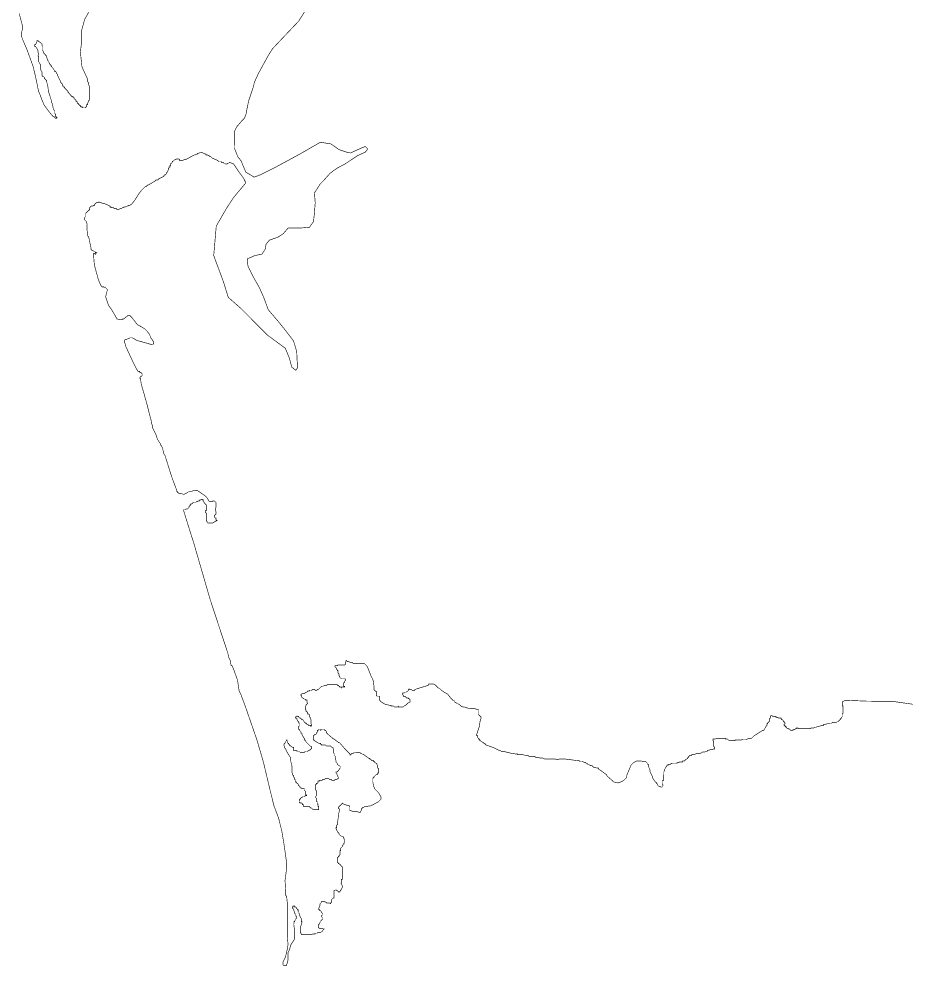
# Model space of a CAD drawing. Header units: metres. Extents: x 319816 to 366074, y 1739234 to 1838803.
# Drawn here: x 355538 to 359941, y 1742562 to 1747260 of the extents above; entities that cross this region are included whole.
import ezdxf

# ---------------------------------------------------------------- set-up
doc = ezdxf.new("R2010")
doc.units = ezdxf.units.M
doc.header["$MEASUREMENT"] = 0
doc.layers.add('HAZARDS LINE', color=1, linetype='Continuous')

msp = doc.modelspace()

# ---------------------------------------------------------------- linework, layer by layer
at = {"layer": 'HAZARDS LINE', "lineweight": 18, "const_width": 3}
for points in [[(360017.6, 1743854.8), (359871.6, 1743875.6), (359749.9, 1743876.1), (359640.4, 1743880.5), (359624.2, 1743872.5), (359624.1, 1743856.2), (359624.1, 1743852.2), (359628.2, 1743852.2), (359628.1, 1743848.1), (359628.1, 1743844), (359628.1, 1743827.8), (359628.1, 1743823.8), (359628, 1743819.7), (359628, 1743815.6), (359624, 1743811.6), (359623.9, 1743807.5), (359623.9, 1743803.5), (359623.9, 1743799.4), (359619.8, 1743795.4), (359619.8, 1743791.3), (359615.8, 1743791.3), (359615.8, 1743787.3), (359611.7, 1743783.3), (359607.6, 1743779.2), (359603.5, 1743775.2), (359599.5, 1743775.2), (359595.4, 1743771.1), (359591.4, 1743771.2), (359587.3, 1743771.2), (359583.3, 1743771.2), (359579.2, 1743771.2), (359571.1, 1743767.2), (359567, 1743767.2), (359563, 1743767.2), (359530.5, 1743759.2), (359530.5, 1743755.1), (359522.4, 1743755.2), (359493.9, 1743747.2), (359489.9, 1743747.2), (359481.8, 1743743.1), (359477.7, 1743743.2), (359473.6, 1743743.2), (359469.6, 1743743.2), (359465.5, 1743739.1), (359461.5, 1743739.2), (359457.4, 1743739.2), (359453.3, 1743739.2), (359445.2, 1743739.2), (359441.2, 1743739.2), (359404.7, 1743739.4), (359404.7, 1743743.4), (359400.6, 1743743.4), (359396.6, 1743743.5), (359396.6, 1743739.4), (359392.5, 1743739.4), (359388.4, 1743735.4), (359384.4, 1743735.4), (359380.3, 1743735.4), (359380.3, 1743731.3), (359376.2, 1743731.4), (359372.2, 1743731.4), (359368.1, 1743731.4), (359364.1, 1743735.5), (359360, 1743735.5), (359360.1, 1743739.5), (359356, 1743739.5), (359347.9, 1743743.6), (359347.9, 1743747.7), (359343.9, 1743747.7), (359343.9, 1743751.8), (359339.8, 1743751.8), (359339.8, 1743755.8), (359335.8, 1743755.8), (359335.8, 1743759.9), (359339.9, 1743763.9), (359339.9, 1743768), (359335.8, 1743772.1), (359335.8, 1743776.1), (359331.8, 1743776.1), (359331.8, 1743780.2), (359327.7, 1743780.2), (359327.8, 1743784.3), (359323.7, 1743784.3), (359323.7, 1743788.3), (359319.7, 1743788.4), (359319.7, 1743792.4), (359307.5, 1743792.5), (359303.5, 1743796.5), (359299.4, 1743796.5), (359295.4, 1743796.6), (359295.4, 1743800.6), (359291.3, 1743800.6), (359287.3, 1743800.6), (359283.2, 1743800.7), (359279.1, 1743800.7), (359275.1, 1743804.7), (359271.1, 1743804.8), (359267, 1743800.7), (359267, 1743796.7), (359267, 1743792.6), (359262.9, 1743788.6), (359262.9, 1743784.5), (359262.9, 1743780.4), (359262.8, 1743776.4), (359258.8, 1743772.3), (359254.7, 1743768.3), (359254.7, 1743764.2), (359250.6, 1743764.3), (359250.6, 1743760.2), (359250.6, 1743756.1), (359246.5, 1743752.1), (359242.4, 1743744), (359238.4, 1743740), (359238.4, 1743735.9), (359234.3, 1743731.9), (359230.2, 1743731.9), (359185.5, 1743703.6), (359181.4, 1743699.6), (359177.4, 1743695.6), (359173.3, 1743691.5), (359169.2, 1743691.5), (359165.2, 1743691.5), (359161.1, 1743691.6), (359157.1, 1743691.6), (359153, 1743687.5), (359148.9, 1743687.5), (359144.9, 1743687.6), (359140.8, 1743687.6), (359136.8, 1743687.6), (359132.7, 1743687.6), (359128.7, 1743687.6), (359124.6, 1743683.6), (359112.4, 1743683.6), (359108.4, 1743683.6), (359104.3, 1743683.6), (359100.3, 1743683.7), (359092.1, 1743683.7), (359092.1, 1743679.6), (359088.1, 1743679.6), (359084, 1743679.7), (359080, 1743679.7), (359075.9, 1743679.7), (359071.9, 1743679.7), (359067.8, 1743679.7), (359063.7, 1743679.7), (359055.7, 1743687.9), (359051.6, 1743687.9), (359047.5, 1743687.9), (359043.5, 1743687.9), (359043.5, 1743692), (359039.4, 1743692), (359035.4, 1743692), (359031.3, 1743692), (359027.3, 1743692), (359023.2, 1743692), (359019.2, 1743692.1), (359015.1, 1743692.1), (359011.1, 1743692.1), (359007, 1743692.1), (359002.9, 1743692.1), (358998.9, 1743692.1), (358994.8, 1743688.1), (358990.8, 1743688.1), (358986.7, 1743688.1), (358982.6, 1743688.1), (358982.6, 1743684.1), (358982.6, 1743680), (358986.7, 1743676), (358986.6, 1743671.9), (358986.6, 1743655.7), (358986.6, 1743651.6), (358990.6, 1743647.5), (358990.6, 1743643.5), (358990.6, 1743639.4), (358986.5, 1743639.4), (358974.3, 1743635.4), (358970.3, 1743635.4), (358954.1, 1743631.4), (358954, 1743627.4), (358937.8, 1743623.4), (358933.7, 1743623.4), (358929.7, 1743623.4), (358917.5, 1743615.3), (358909.4, 1743615.4), (358905.3, 1743615.4), (358901.3, 1743615.4), (358897.2, 1743615.4), (358893.1, 1743611.4), (358889.1, 1743611.4), (358885, 1743611.4), (358881, 1743611.4), (358876.9, 1743611.4), (358876.9, 1743607.4), (358872.8, 1743607.4), (358868.8, 1743607.4), (358864.7, 1743603.4), (358860.6, 1743599.3), (358860.6, 1743595.3), (358856.6, 1743595.3), (358856.6, 1743591.2), (358848.4, 1743587.2), (358844.4, 1743583.2), (358840.3, 1743579.1), (358836.2, 1743579.1), (358832.2, 1743579.1), (358832.2, 1743575.1), (358828.1, 1743575.1), (358824.1, 1743575.1), (358820, 1743575.1), (358815.9, 1743575.1), (358811.9, 1743571.1), (358803.8, 1743571.1), (358803.7, 1743567.1), (358799.7, 1743567.1), (358795.6, 1743567.1), (358791.6, 1743567.1), (358787.5, 1743567.1), (358783.5, 1743567.1), (358779.4, 1743567.2), (358775.4, 1743567.2), (358771.3, 1743563.1), (358767.2, 1743563.1), (358763.2, 1743563.2), (358763.2, 1743559.1), (358759.1, 1743559.1), (358755, 1743559.1), (358755, 1743555.1), (358751, 1743551), (358746.9, 1743547), (358746.9, 1743542.9), (358742.8, 1743538.9), (358742.8, 1743530.8), (358738.7, 1743526.7), (358738.7, 1743522.7), (358738.7, 1743518.6), (358738.7, 1743514.6), (358738.6, 1743510.5), (358738.6, 1743506.5), (358738.6, 1743502.4), (358738.6, 1743498.3), (358738.6, 1743494.3), (358738.6, 1743490.2), (358738.6, 1743486.2), (358734.5, 1743482.1), (358730.4, 1743482.1), (358730.4, 1743478.1), (358730.4, 1743474), (358730.4, 1743470), (358730.4, 1743465.9), (358734.4, 1743461.8), (358734.4, 1743457.8), (358730.3, 1743453.7), (358730.3, 1743449.7), (358726.3, 1743449.7), (358722.2, 1743449.7), (358722.2, 1743453.8), (358718.2, 1743453.8), (358714.1, 1743453.8), (358706, 1743461.9), (358706, 1743466), (358702, 1743470.1), (358702, 1743474.1), (358698, 1743474.1), (358685.8, 1743490.4), (358681.8, 1743502.6), (358673.8, 1743518.9), (358669.7, 1743527), (358669.8, 1743531), (358669.8, 1743535.1), (358661.7, 1743555.4), (358661.8, 1743559.5), (358661.8, 1743563.5), (358657.7, 1743563.5), (358657.7, 1743567.6), (358653.7, 1743571.7), (358649.6, 1743575.7), (358621.3, 1743579.9), (358609.1, 1743579.9), (358605, 1743580), (358596.9, 1743575.9), (358588.8, 1743571.9), (358576.6, 1743559.8), (358556.1, 1743511.2), (358552, 1743494.9), (358539.8, 1743482.8), (358531.7, 1743478.8), (358523.5, 1743474.8), (358511.4, 1743470.8), (358491.1, 1743474.9), (358458.7, 1743503.4), (358454.7, 1743511.5), (358414.3, 1743540.1), (358414.3, 1743544.1), (358410.2, 1743544.1), (358390, 1743548.3), (358385.9, 1743552.3), (358381.9, 1743556.4), (358377.8, 1743556.4), (358373.8, 1743556.4), (358369.7, 1743560.5), (358365.7, 1743560.5), (358361.6, 1743564.6), (358357.6, 1743564.6), (358357.6, 1743568.7), (358353.5, 1743568.7), (358349.5, 1743572.8), (358345.4, 1743572.8), (358333.3, 1743576.9), (358325.2, 1743576.9), (358317.1, 1743581), (358313, 1743581), (358248.1, 1743589.3), (358236, 1743589.4), (358227.9, 1743589.4), (358219.7, 1743589.4), (358211.6, 1743585.4), (358207.6, 1743585.4), (358199.5, 1743589.5), (358195.4, 1743589.5), (358183.2, 1743589.6), (358179.2, 1743589.6), (358175.1, 1743589.6), (358171.1, 1743589.6), (358167, 1743589.6), (358163, 1743589.6), (358154.8, 1743589.7), (358146.7, 1743589.7), (358138.6, 1743593.8), (358134.6, 1743593.8), (358130.5, 1743593.8), (358126.5, 1743593.8), (358122.4, 1743593.8), (358118.4, 1743597.9), (358114.3, 1743597.9), (358110.3, 1743597.9), (358102.1, 1743598), (358098.1, 1743602), (358094, 1743602.1), (358090, 1743602.1), (358069.7, 1743602.1), (358065.7, 1743606.2), (358061.6, 1743606.2), (358057.6, 1743606.2), (358053.5, 1743606.3), (358041.3, 1743610.4), (358033.2, 1743610.4), (358029.2, 1743610.4), (358025.1, 1743610.4), (358021.1, 1743610.4), (358017, 1743610.5), (358013, 1743610.5), (358013, 1743614.5), (358000.8, 1743614.6), (357976.5, 1743618.7), (357944.1, 1743626.9), (357940, 1743627), (357935.9, 1743627), (357931.9, 1743627), (357927.8, 1743631.1), (357923.8, 1743631.1), (357899.5, 1743643.3), (357854.9, 1743659.7), (357855, 1743663.8), (357850.9, 1743663.8), (357846.9, 1743667.9), (357842.8, 1743667.9), (357842.8, 1743671.9), (357838.8, 1743671.9), (357834.7, 1743676), (357826.6, 1743680.1), (357826.6, 1743684.2), (357822.6, 1743684.2), (357822.6, 1743688.2), (357818.5, 1743688.2), (357818.5, 1743692.3), (357814.5, 1743696.4), (357814.5, 1743700.4), (357814.5, 1743704.5), (357810.5, 1743704.5), (357810.5, 1743708.6), (357810.5, 1743712.6), (357822.8, 1743749.1), (357827, 1743777.5), (357831.1, 1743789.6), (357831.1, 1743793.7), (357831.1, 1743797.7), (357827.1, 1743801.8), (357823, 1743805.9), (357819, 1743809.9), (357819, 1743822.1), (357819, 1743830.2), (357819.1, 1743834.3), (357815, 1743834.3), (357802.8, 1743838.4), (357782.6, 1743838.5), (357762.3, 1743842.6), (357750.1, 1743846.7), (357746.1, 1743846.7), (357742, 1743846.7), (357738, 1743850.8), (357733.9, 1743850.8), (357729.9, 1743854.9), (357717.8, 1743863), (357713.7, 1743863.1), (357709.7, 1743867.1), (357701.6, 1743871.2), (357701.6, 1743875.3), (357697.5, 1743879.3), (357693.5, 1743879.4), (357685.4, 1743887.5), (357681.4, 1743891.6), (357665.2, 1743911.9), (357649, 1743920.1), (357632.8, 1743932.3), (357624.7, 1743940.5), (357620.7, 1743940.5), (357616.6, 1743944.5), (357608.6, 1743952.7), (357604.5, 1743956.8), (357596.4, 1743960.8), (357592.4, 1743960.9), (357588.3, 1743960.9), (357584.3, 1743960.9), (357580.2, 1743960.9), (357576.1, 1743960.9), (357572.1, 1743960.9), (357572.1, 1743956.9), (357563.9, 1743952.8), (357511.2, 1743936.8), (357503, 1743932.8), (357499, 1743928.7), (357494.9, 1743928.7), (357490.8, 1743928.8), (357486.8, 1743932.8), (357482.7, 1743932.8), (357474.7, 1743936.9), (357474.6, 1743932.9), (357470.6, 1743932.9), (357470.6, 1743928.8), (357466.5, 1743924.8), (357458.4, 1743920.8), (357454.3, 1743920.8), (357450.2, 1743916.7), (357446.2, 1743916.7), (357442.1, 1743916.8), (357442.1, 1743912.7), (357442.1, 1743908.6), (357446.1, 1743904.6), (357446.1, 1743900.5), (357450.2, 1743900.5), (357454.2, 1743900.5), (357458.3, 1743896.4), (357462.3, 1743892.4), (357470.4, 1743892.3), (357470.4, 1743888.3), (357474.5, 1743888.3), (357478.5, 1743884.2), (357478.5, 1743880.1), (357478.5, 1743876.1), (357478.5, 1743872), (357470.3, 1743868), (357466.3, 1743863.9), (357462.2, 1743859.9), (357458.1, 1743855.9), (357454.1, 1743855.9), (357450, 1743851.8), (357445.9, 1743847.8), (357441.9, 1743847.8), (357421.6, 1743847.9), (357421.6, 1743851.9), (357417.5, 1743847.9), (357413.5, 1743847.9), (357405.4, 1743847.9), (357401.3, 1743847.9), (357397.3, 1743852), (357393.2, 1743852), (357389.2, 1743852), (357385.1, 1743852.1), (357385.1, 1743856.1), (357381.1, 1743856.1), (357377, 1743856.1), (357356.7, 1743860.3), (357348.7, 1743864.4), (357336.5, 1743872.5), (357328.4, 1743880.7), (357328.5, 1743892.8), (357328.5, 1743896.9), (357328.5, 1743900.9), (357324.4, 1743901), (357320.4, 1743901), (357316.3, 1743901), (357312.3, 1743905.1), (357312.3, 1743909.1), (357312.3, 1743917.2), (357312.3, 1743921.3), (357312.4, 1743925.3), (357308.3, 1743925.4), (357300.2, 1743933.5), (357300.3, 1743949.7), (357296.3, 1743978.1), (357292.3, 1743990.3), (357288.3, 1743994.4), (357280.2, 1744014.7), (357272.2, 1744035), (357268.2, 1744043.1), (357264.1, 1744051.3), (357256.1, 1744059.4), (357252, 1744063.5), (357248, 1744063.5), (357243.9, 1744063.5), (357239.8, 1744063.5), (357235.8, 1744063.5), (357231.7, 1744063.6), (357227.7, 1744063.6), (357215.5, 1744063.6), (357211.5, 1744063.6), (357207.4, 1744063.6), (357203.3, 1744063.7), (357199.3, 1744063.7), (357195.2, 1744063.7), (357195.2, 1744067.7), (357191.2, 1744067.8), (357187.1, 1744067.8), (357175, 1744071.9), (357170.9, 1744071.9), (357162.8, 1744076), (357162.8, 1744080), (357162.8, 1744076), (357158.8, 1744076), (357158.7, 1744063.8), (357158.7, 1744059.8), (357154.6, 1744055.7), (357150.6, 1744055.7), (357146.5, 1744055.8), (357138.4, 1744055.8), (357134.4, 1744055.8), (357126.2, 1744055.8), (357122.2, 1744055.8), (357118.1, 1744051.8), (357114.1, 1744051.8), (357110, 1744051.8), (357106, 1744051.8), (357105.9, 1744047.8), (357110, 1744043.7), (357114, 1744039.6), (357114, 1744035.6), (357118, 1744031.5), (357118, 1744027.5), (357122.1, 1744027.4), (357122.1, 1744023.4), (357122.1, 1744019.3), (357122, 1744015.3), (357126.1, 1744011.2), (357126.1, 1744003.1), (357130.1, 1743999), (357130.1, 1743995), (357134.1, 1743990.9), (357138.2, 1743986.8), (357142.2, 1743986.8), (357146.3, 1743986.8), (357150.3, 1743986.8), (357154.4, 1743986.8), (357158.4, 1743986.7), (357158.4, 1743982.7), (357158.4, 1743978.6), (357154.3, 1743974.6), (357154.3, 1743970.5), (357150.3, 1743966.5), (357150.3, 1743962.4), (357150.2, 1743958.4), (357150.2, 1743954.3), (357150.2, 1743950.3), (357154.3, 1743950.2), (357154.2, 1743946.2), (357150.2, 1743946.2), (357146.1, 1743946.2), (357142.1, 1743946.2), (357138, 1743946.2), (357138, 1743942.2), (357134, 1743946.3), (357129.9, 1743946.3), (357129.9, 1743950.3), (357125.9, 1743950.3), (357125.9, 1743954.4), (357121.8, 1743954.4), (357117.8, 1743954.4), (357117.8, 1743958.5), (357113.7, 1743958.5), (357109.7, 1743958.5), (357085.3, 1743958.6), (357081.3, 1743958.6), (357073.2, 1743958.6), (357069.1, 1743958.7), (357065, 1743954.6), (357052.9, 1743954.7), (357048.8, 1743950.6), (357044.7, 1743950.6), (357036.6, 1743946.6), (357032.6, 1743942.6), (357028.5, 1743938.5), (357024.4, 1743934.5), (357020.4, 1743934.5), (357016.3, 1743930.5), (357012.2, 1743930.5), (357008.2, 1743930.5), (357004.1, 1743934.6), (357000.1, 1743934.6), (356996, 1743934.6), (356991.9, 1743930.5), (356987.9, 1743930.6), (356983.8, 1743930.6), (356979.8, 1743930.6), (356979.8, 1743926.5), (356975.7, 1743926.5), (356971.7, 1743926.6), (356971.6, 1743922.5), (356967.6, 1743922.5), (356963.5, 1743918.5), (356959.5, 1743918.5), (356955.4, 1743914.4), (356951.3, 1743914.5), (356947.3, 1743914.5), (356943.2, 1743914.5), (356939.1, 1743910.4), (356935.1, 1743906.4), (356939.1, 1743906.4), (356939.1, 1743898.3), (356943.1, 1743894.2), (356955.3, 1743886), (356959.3, 1743886), (356959.3, 1743882), (356963.4, 1743882), (356967.4, 1743881.9), (356967.4, 1743877.9), (356967.4, 1743873.8), (356967.4, 1743869.8), (356971.4, 1743865.7), (356967.4, 1743861.7), (356963.3, 1743857.6), (356963.3, 1743853.6), (356959.2, 1743849.5), (356959.2, 1743841.4), (356959.2, 1743837.4), (356959.1, 1743833.3), (356963.2, 1743833.3), (356963.2, 1743829.2), (356963.2, 1743825.2), (356971.3, 1743821.1), (356971.3, 1743817), (356971.2, 1743813), (356975.3, 1743813), (356979.3, 1743808.9), (356979.3, 1743804.8), (356979.3, 1743800.8), (356979.3, 1743796.7), (356983.4, 1743796.7), (356987.4, 1743784.5), (356987.4, 1743780.5), (356987.3, 1743776.4), (356987.3, 1743772.3), (356987.3, 1743768.3), (356987.3, 1743764.2), (356991.3, 1743760.2), (356991.3, 1743756.1), (356987.3, 1743756.1), (356987.3, 1743752.1), (356983.2, 1743756.1), (356975.1, 1743756.2), (356975.1, 1743760.2), (356967, 1743760.2), (356967, 1743764.3), (356963, 1743764.3), (356963, 1743768.4), (356958.9, 1743768.4), (356954.9, 1743772.5), (356946.8, 1743784.7), (356942.8, 1743784.7), (356938.7, 1743788.7), (356934.7, 1743792.8), (356930.6, 1743792.8), (356930.6, 1743796.9), (356926.6, 1743796.9), (356926.6, 1743801), (356922.5, 1743801), (356918.5, 1743801), (356918.5, 1743805), (356918.5, 1743801), (356914.4, 1743801), (356910.3, 1743797), (356910.3, 1743792.9), (356914.4, 1743792.9), (356918.4, 1743788.8), (356918.4, 1743784.8), (356922.4, 1743776.6), (356926.5, 1743772.6), (356926.5, 1743768.5), (356930.5, 1743768.5), (356930.5, 1743764.4), (356930.5, 1743760.4), (356930.5, 1743756.3), (356930.5, 1743752.3), (356926.4, 1743752.3), (356926.4, 1743748.2), (356926.4, 1743744.2), (356926.4, 1743740.1), (356926.4, 1743736.1), (356930.4, 1743736), (356930.4, 1743732), (356934.4, 1743727.9), (356938.5, 1743723.8), (356938.5, 1743719.8), (356938.4, 1743715.7), (356942.5, 1743715.7), (356942.5, 1743711.7), (356946.5, 1743703.5), (356954.6, 1743691.3), (356954.6, 1743683.2), (356958.6, 1743683.2), (356962.6, 1743675.1), (356974.8, 1743662.9), (356978.8, 1743658.8), (356986.9, 1743650.6), (356990.9, 1743650.6), (356990.9, 1743646.6), (356990.9, 1743642.5), (356986.8, 1743638.5), (356982.8, 1743634.4), (356974.6, 1743630.4), (356970.6, 1743626.4), (356962.5, 1743626.4), (356958.4, 1743626.4), (356954.3, 1743622.4), (356950.3, 1743622.4), (356946.2, 1743622.4), (356942.2, 1743622.4), (356938.1, 1743622.4), (356934.1, 1743622.4), (356930, 1743626.5), (356926, 1743626.5), (356921.9, 1743626.5), (356917.8, 1743626.5), (356917.9, 1743630.6), (356913.8, 1743630.6), (356909.8, 1743630.6), (356905.7, 1743630.6), (356901.6, 1743630.7), (356901.7, 1743634.7), (356901.7, 1743638.8), (356901.7, 1743642.8), (356901.7, 1743646.9), (356897.6, 1743646.9), (356889.5, 1743651), (356885.5, 1743655.1), (356881.4, 1743655.1), (356881.5, 1743659.1), (356877.4, 1743663.2), (356877.4, 1743667.3), (356873.4, 1743667.3), (356869.4, 1743679.5), (356869.4, 1743683.5), (356865.3, 1743683.5), (356865.3, 1743679.5), (356861.2, 1743675.4), (356861.2, 1743671.4), (356857.2, 1743667.3), (356853.1, 1743663.3), (356853.1, 1743659.2), (356853.1, 1743655.2), (356857.1, 1743651.1), (356857.1, 1743647), (356857.1, 1743643), (356861.1, 1743643), (356865.1, 1743630.8), (356881.3, 1743602.3), (356885.3, 1743598.3), (356885.3, 1743594.2), (356885.3, 1743590.2), (356885.3, 1743586.1), (356893.3, 1743553.6), (356893.2, 1743541.4), (356893.2, 1743537.4), (356893.2, 1743529.3), (356893.2, 1743525.2), (356893.1, 1743521.2), (356897.2, 1743517.1), (356897.2, 1743513), (356897.1, 1743509), (356901.2, 1743509), (356901.2, 1743504.9), (356901.2, 1743500.8), (356905.2, 1743496.8), (356905.2, 1743488.7), (356909.2, 1743488.6), (356909.2, 1743484.6), (356909.2, 1743480.5), (356913.3, 1743476.5), (356913.2, 1743472.4), (356917.3, 1743472.4), (356917.3, 1743468.3), (356921.3, 1743468.3), (356925.4, 1743460.2), (356925.4, 1743456.1), (356929.4, 1743456.1), (356933.5, 1743452.1), (356933.4, 1743448), (356937.5, 1743448), (356937.5, 1743443.9), (356941.5, 1743443.9), (356945.6, 1743443.9), (356949.6, 1743443.9), (356953.7, 1743443.9), (356953.7, 1743439.8), (356953.7, 1743435.8), (356957.7, 1743431.7), (356961.8, 1743427.6), (356961.7, 1743423.6), (356961.7, 1743419.5), (356961.7, 1743415.4), (356961.7, 1743411.4), (356965.8, 1743411.4), (356965.7, 1743407.3), (356961.7, 1743407.3), (356953.6, 1743403.3), (356949.5, 1743403.3), (356945.4, 1743403.3), (356945.4, 1743399.3), (356941.4, 1743399.3), (356937.3, 1743395.2), (356933.2, 1743391.2), (356933.2, 1743387.1), (356929.2, 1743387.2), (356929.1, 1743379), (356929.1, 1743375), (356933.2, 1743375), (356933.2, 1743370.9), (356937.2, 1743370.9), (356941.3, 1743370.9), (356945.3, 1743366.8), (356945.3, 1743362.8), (356949.4, 1743362.7), (356949.3, 1743358.7), (356949.3, 1743354.6), (356953.4, 1743354.6), (356961.5, 1743354.6), (356965.6, 1743354.6), (356973.7, 1743354.5), (356977.7, 1743354.5), (356981.8, 1743350.5), (356985.8, 1743346.4), (356989.9, 1743346.4), (356993.9, 1743342.3), (356997.9, 1743338.2), (357002, 1743338.2), (357006.1, 1743338.2), (357010.1, 1743338.2), (357014.2, 1743338.2), (357018.2, 1743338.2), (357022.3, 1743338.1), (357026.3, 1743338.1), (357026.3, 1743342.2), (357026.4, 1743346.2), (357026.4, 1743350.3), (357026.4, 1743354.4), (357022.3, 1743354.4), (357022.4, 1743358.4), (357022.4, 1743362.5), (357022.4, 1743366.5), (357018.3, 1743366.6), (357018.3, 1743370.6), (357018.4, 1743374.7), (357018.4, 1743378.7), (357014.3, 1743378.7), (357014.3, 1743382.8), (357014.3, 1743386.9), (357014.4, 1743390.9), (357014.4, 1743395), (357010.3, 1743399), (357010.3, 1743403.1), (357014.4, 1743407.1), (357014.4, 1743411.2), (357014.4, 1743415.2), (357014.5, 1743419.3), (357014.5, 1743423.4), (357014.5, 1743427.4), (357014.5, 1743431.5), (357010.5, 1743435.5), (357010.5, 1743439.6), (357010.5, 1743443.7), (357010.5, 1743447.7), (357010.5, 1743451.8), (357010.5, 1743455.8), (357010.5, 1743459.9), (357010.6, 1743463.9), (357014.6, 1743463.9), (357014.6, 1743468), (357018.7, 1743468), (357022.8, 1743472), (357022.8, 1743476.1), (357022.8, 1743480.1), (357026.8, 1743480.1), (357030.9, 1743480.1), (357030.9, 1743484.2), (357035, 1743484.1), (357039, 1743484.1), (357043.1, 1743484.1), (357047.2, 1743488.2), (357051.2, 1743488.1), (357055.3, 1743488.1), (357059.3, 1743492.2), (357063.4, 1743492.2), (357071.5, 1743492.1), (357075.6, 1743492.1), (357079.6, 1743488), (357083.7, 1743488), (357087.7, 1743488), (357091.8, 1743483.9), (357095.8, 1743483.9), (357099.9, 1743483.9), (357103.9, 1743483.9), (357108, 1743487.9), (357116.1, 1743487.9), (357120.2, 1743492), (357124.2, 1743491.9), (357124.2, 1743496), (357116.2, 1743512.2), (357116.2, 1743516.3), (357112.2, 1743520.4), (357112.2, 1743524.4), (357116.2, 1743524.4), (357120.3, 1743528.5), (357124.4, 1743532.5), (357132.5, 1743544.6), (357132.5, 1743548.7), (357132.6, 1743552.8), (357120.4, 1743560.9), (357120.4, 1743565), (357116.4, 1743569), (357112.4, 1743573.1), (357108.4, 1743601.5), (357104.4, 1743605.6), (357104.4, 1743609.7), (357104.4, 1743613.7), (357100.3, 1743617.8), (357100.4, 1743621.8), (357100.4, 1743625.9), (357100.4, 1743630), (357100.4, 1743634), (357100.4, 1743638.1), (357096.4, 1743642.1), (357096.4, 1743646.2), (357092.3, 1743646.2), (357088.3, 1743650.3), (357084.3, 1743654.4), (357080.2, 1743654.4), (357076.1, 1743654.4), (357072.1, 1743654.4), (357068, 1743654.4), (357064, 1743654.4), (357059.9, 1743658.5), (357055.9, 1743658.5), (357051.8, 1743658.5), (357047.8, 1743658.5), (357043.7, 1743658.6), (357039.6, 1743658.6), (357039.7, 1743662.6), (357035.6, 1743662.6), (357035.6, 1743666.7), (357027.5, 1743666.7), (357019.4, 1743670.8), (357007.3, 1743679), (357003.2, 1743683), (356999.2, 1743683.1), (356999.2, 1743687.1), (356999.2, 1743691.2), (356999.2, 1743699.3), (356999.2, 1743703.3), (357003.3, 1743707.4), (357007.4, 1743711.4), (357011.4, 1743711.4), (357015.5, 1743715.4), (357015.5, 1743719.5), (357019.6, 1743723.5), (357019.6, 1743727.6), (357019.6, 1743731.7), (357023.7, 1743731.6), (357023.7, 1743735.7), (357027.8, 1743735.7), (357031.8, 1743735.7), (357035.9, 1743735.7), (357035.9, 1743731.6), (357039.9, 1743735.6), (357044, 1743735.6), (357048, 1743735.6), (357056.1, 1743735.6), (357056.1, 1743731.5), (357060.2, 1743731.5), (357064.2, 1743723.4), (357064.2, 1743719.3), (357068.2, 1743715.3), (357096.5, 1743690.8), (357104.6, 1743686.7), (357124.9, 1743670.4), (357128.9, 1743670.4), (357133, 1743666.3), (357157.2, 1743637.9), (357173.4, 1743621.6), (357181.5, 1743613.4), (357181.4, 1743609.4), (357185.5, 1743609.4), (357185.5, 1743613.4), (357189.6, 1743613.4), (357189.6, 1743617.5), (357193.6, 1743617.4), (357197.7, 1743617.4), (357201.8, 1743621.5), (357205.8, 1743621.5), (357209.9, 1743621.4), (357213.9, 1743621.4), (357218, 1743621.4), (357222, 1743621.4), (357226.1, 1743621.4), (357230.2, 1743621.4), (357234.2, 1743617.3), (357238.3, 1743617.3), (357242.3, 1743613.2), (357246.3, 1743613.2), (357274.7, 1743592.8), (357278.7, 1743592.8), (357278.7, 1743588.7), (357282.8, 1743588.7), (357286.8, 1743584.7), (357290.9, 1743580.6), (357294.9, 1743580.6), (357299, 1743580.6), (357298.9, 1743576.5), (357303, 1743576.5), (357303, 1743572.4), (357311.1, 1743568.3), (357315.1, 1743564.3), (357315.1, 1743560.2), (357319.2, 1743556.1), (357319.1, 1743552.1), (357319.1, 1743548), (357319.1, 1743544), (357323.2, 1743544), (357323.2, 1743539.9), (357323.1, 1743535.9), (357323.1, 1743531.8), (357323.1, 1743527.7), (357323.1, 1743523.7), (357323.1, 1743519.6), (357319, 1743519.6), (357319, 1743515.6), (357314.9, 1743511.5), (357310.9, 1743511.6), (357306.8, 1743507.5), (357302.7, 1743503.5), (357302.7, 1743499.4), (357298.7, 1743499.4), (357298.7, 1743495.4), (357294.6, 1743495.4), (357294.6, 1743487.3), (357294.5, 1743475.1), (357298.5, 1743454.8), (357302.5, 1743446.7), (357302.5, 1743442.6), (357306.6, 1743438.5), (357322.7, 1743422.3), (357334.8, 1743401.9), (357334.8, 1743397.9), (357334.8, 1743393.8), (357334.8, 1743389.8), (357330.7, 1743385.7), (357322.6, 1743377.6), (357294.1, 1743361.5), (357290.1, 1743361.5), (357286, 1743357.5), (357257.6, 1743353.5), (357253.5, 1743353.5), (357249.5, 1743349.5), (357245.4, 1743349.5), (357241.3, 1743345.5), (357237.3, 1743341.4), (357237.3, 1743337.4), (357237.2, 1743333.3), (357233.2, 1743329.3), (357233.2, 1743325.2), (357229.1, 1743325.2), (357225, 1743325.2), (357212.9, 1743329.3), (357204.8, 1743329.4), (357200.7, 1743329.4), (357196.7, 1743329.4), (357184.5, 1743333.5), (357180.5, 1743333.5), (357180.5, 1743337.6), (357180.5, 1743353.8), (357176.5, 1743357.9), (357172.4, 1743357.9), (357148.1, 1743366.1), (357144.1, 1743370.2), (357140, 1743366.1), (357135.9, 1743362.1), (357135.9, 1743358), (357131.9, 1743358), (357127.8, 1743354), (357123.7, 1743350), (357123.7, 1743345.9), (357127.8, 1743341.8), (357127.7, 1743337.8), (357127.7, 1743333.7), (357127.7, 1743329.7), (357123.6, 1743309.4), (357123.6, 1743305.3), (357119.4, 1743272.9), (357119.4, 1743268.8), (357119.4, 1743264.8), (357115.3, 1743260.7), (357115.3, 1743256.7), (357115.3, 1743252.6), (357115.3, 1743248.6), (357111.2, 1743248.6), (357111.2, 1743244.5), (357115.2, 1743240.4), (357115.2, 1743236.4), (357119.2, 1743228.3), (357123.3, 1743224.2), (357127.3, 1743220.1), (357127.3, 1743216.1), (357131.3, 1743212), (357135.4, 1743207.9), (357147.5, 1743203.8), (357147.5, 1743199.8), (357151.6, 1743195.7), (357151.6, 1743191.6), (357155.6, 1743183.5), (357151.5, 1743171.4), (357151.5, 1743167.3), (357147.4, 1743167.3), (357147.4, 1743163.3), (357143.3, 1743159.2), (357143.3, 1743155.2), (357139.2, 1743151.1), (357135.2, 1743147.1), (357135.2, 1743143), (357135.1, 1743134.9), (357131.1, 1743134.9), (357131.1, 1743130.9), (357131, 1743126.8), (357131, 1743122.7), (357131, 1743118.7), (357131, 1743114.6), (357126.9, 1743110.6), (357126.9, 1743106.5), (357122.9, 1743106.5), (357122.8, 1743102.5), (357118.8, 1743102.5), (357118.8, 1743098.4), (357118.8, 1743094.4), (357118.7, 1743090.3), (357118.7, 1743086.3), (357118.7, 1743082.2), (357118.7, 1743078.2), (357122.7, 1743074.1), (357122.7, 1743070), (357126.8, 1743070), (357130.8, 1743066), (357134.9, 1743065.9), (357134.9, 1743061.9), (357138.9, 1743057.8), (357142.9, 1743053.7), (357142.9, 1743049.7), (357142.9, 1743045.6), (357142.9, 1743041.6), (357142.9, 1743037.5), (357142.9, 1743033.5), (357142.9, 1743029.4), (357142.8, 1743025.3), (357142.8, 1743021.3), (357142.8, 1743017.2), (357142.8, 1743013.2), (357142.8, 1743001), (357142.7, 1742996.9), (357142.7, 1742992.9), (357138.7, 1742992.9), (357138.7, 1742988.8), (357138.6, 1742984.8), (357138.6, 1742976.7), (357138.6, 1742972.6), (357134.5, 1742972.6), (357138.6, 1742972.6), (357142.6, 1742960.4), (357142.6, 1742956.4), (357142.6, 1742952.3), (357134.4, 1742936.1), (357126.3, 1742928), (357122.2, 1742932.1), (357118.2, 1742936.2), (357114.1, 1742936.2), (357114.1, 1742940.2), (357110.1, 1742940.3), (357106, 1742936.2), (357102, 1742936.2), (357102, 1742932.2), (357101.9, 1742928.1), (357101.9, 1742924.1), (357101.9, 1742920), (357101.9, 1742907.8), (357101.8, 1742903.8), (357101.8, 1742899.7), (357097.8, 1742899.7), (357093.7, 1742895.7), (357089.6, 1742891.7), (357089.6, 1742887.6), (357089.6, 1742883.5), (357089.6, 1742879.5), (357085.5, 1742875.4), (357085.5, 1742871.4), (357077.4, 1742875.5), (357073.4, 1742875.5), (357069.3, 1742875.5), (357065.2, 1742875.5), (357061.2, 1742879.6), (357057.1, 1742879.6), (357053.1, 1742883.7), (357049, 1742883.7), (357045, 1742883.7), (357040.9, 1742883.7), (357040.9, 1742879.7), (357036.9, 1742875.6), (357032.8, 1742871.6), (357032.8, 1742867.5), (357032.8, 1742863.5), (357028.7, 1742859.4), (357028.7, 1742855.4), (357024.6, 1742843.2), (357028.6, 1742843.2), (357028.6, 1742839.1), (357032.7, 1742839.1), (357036.7, 1742835), (357040.7, 1742826.9), (357044.8, 1742822.9), (357044.8, 1742818.8), (357044.7, 1742814.7), (357040.7, 1742814.8), (357040.7, 1742810.7), (357040.7, 1742806.6), (357044.7, 1742802.6), (357044.7, 1742798.5), (357044.7, 1742794.5), (357040.6, 1742790.4), (357036.5, 1742786.4), (357036.5, 1742782.3), (357032.4, 1742778.3), (357028.4, 1742774.2), (357028.4, 1742770.2), (357024.3, 1742766.1), (357024.3, 1742762.1), (357024.2, 1742754), (357028.3, 1742749.9), (357032.3, 1742749.9), (357040.5, 1742749.8), (357044.5, 1742749.8), (357048.6, 1742745.8), (357052.6, 1742745.7), (357048.5, 1742741.7), (357044.5, 1742737.7), (357044.5, 1742733.6), (357040.4, 1742733.6), (357036.3, 1742729.6), (357028.2, 1742729.6), (357020.1, 1742729.6), (357020.1, 1742725.6), (357016, 1742725.6), (357012, 1742725.6), (357007.9, 1742725.6), (357007.9, 1742721.6), (356999.8, 1742721.6), (356995.7, 1742721.6), (356991.7, 1742717.6), (356987.6, 1742717.6), (356983.6, 1742717.6), (356979.5, 1742717.6), (356975.4, 1742717.6), (356963.3, 1742717.7), (356959.2, 1742717.7), (356955.2, 1742717.7), (356951.1, 1742717.7), (356947.1, 1742717.7), (356943, 1742717.7), (356938.9, 1742717.8), (356939, 1742721.8), (356939, 1742725.9), (356934.9, 1742725.9), (356934.9, 1742729.9), (356934.9, 1742734), (356935, 1742754.3), (356939.1, 1742766.4), (356939.1, 1742770.5), (356939.1, 1742774.5), (356943.2, 1742778.6), (356943.2, 1742782.6), (356939.2, 1742782.7), (356939.2, 1742786.7), (356939.2, 1742790.8), (356939.2, 1742794.8), (356939.2, 1742798.9), (356935.2, 1742803), (356931.2, 1742815.1), (356927.2, 1742827.3), (356927.2, 1742831.4), (356927.2, 1742835.4), (356923.1, 1742835.5), (356923.1, 1742839.5), (356923.2, 1742843.6), (356919.1, 1742843.6), (356919.1, 1742847.6), (356915.1, 1742847.7), (356915.1, 1742851.7), (356911, 1742855.8), (356907, 1742855.8), (356907, 1742859.9), (356902.9, 1742859.9), (356898.9, 1742859.9), (356898.9, 1742855.8), (356894.8, 1742855.8), (356894.8, 1742851.8), (356894.8, 1742847.7), (356898.8, 1742847.7), (356906.9, 1742827.4), (356906.9, 1742823.3), (356910.9, 1742819.3), (356910.9, 1742815.2), (356910.9, 1742811.2), (356914.9, 1742811.1), (356914.9, 1742807.1), (356914.9, 1742803), (356914.9, 1742799), (356910.8, 1742794.9), (356910.8, 1742790.9), (356906.7, 1742786.8), (356906.7, 1742782.8), (356902.7, 1742782.8), (356902.7, 1742778.7), (356902.6, 1742766.6), (356906.5, 1742734.1), (356906.5, 1742721.9), (356906.5, 1742717.9), (356906.5, 1742709.8), (356906.4, 1742697.6), (356902.3, 1742689.5), (356894.2, 1742677.3), (356886, 1742665.2), (356881.9, 1742644.9), (356873.7, 1742628.7), (356873.7, 1742612.5), (356873.6, 1742604.4), (356873.6, 1742592.2), (356869.5, 1742576), (356865.4, 1742567.9), (356865.4, 1742563.9), (356861.3, 1742563.9), (356857.3, 1742563.9), (356853.2, 1742563.9), (356849.2, 1742568), (356849.2, 1742576.1), (356849.2, 1742584.2), (356861.5, 1742608.5), (356869.7, 1742645), (356873.9, 1742669.3), (356870, 1742709.9), (356870.1, 1742738.3), (356870.4, 1742847.8), (356870.5, 1742855.9), (356870.5, 1742864), (356870.5, 1742872.2), (356866.6, 1742908.7), (356862.6, 1742912.8), (356862.6, 1742924.9), (356858.8, 1742985.8), (356867.1, 1743050.7), (356867.2, 1743070.9), (356855.3, 1743156.2), (356843.4, 1743229.2), (356827.4, 1743294.2), (356803.3, 1743359.2), (356783.3, 1743440.4), (356751.4, 1743574.4), (356719.3, 1743684.1), (356663.1, 1743846.5), (356639, 1743911.5), (356630.9, 1743927.8), (356623, 1743980.5), (356607, 1744025.2), (356598.9, 1744045.5), (356594.9, 1744053.7), (356590.8, 1744053.7), (356586.9, 1744078), (356578.8, 1744094.3), (356574.8, 1744114.6), (356566.8, 1744139), (356486.5, 1744382.7), (356406.4, 1744658.8), (356374.3, 1744760.3), (356354.3, 1744825.3), (356358.3, 1744825.3), (356362.4, 1744825.3), (356366.5, 1744829.3), (356370.5, 1744829.3), (356374.6, 1744829.3), (356378.6, 1744833.3), (356382.7, 1744837.4), (356382.7, 1744841.4), (356386.8, 1744845.5), (356386.8, 1744849.5), (356390.9, 1744849.5), (356390.9, 1744853.6), (356394.9, 1744853.6), (356399, 1744857.6), (356403.1, 1744861.7), (356407.1, 1744861.6), (356411.2, 1744861.6), (356415.2, 1744861.6), (356419.3, 1744865.6), (356423.4, 1744865.6), (356427.4, 1744865.6), (356427.4, 1744869.7), (356431.5, 1744869.7), (356435.6, 1744869.6), (356435.6, 1744873.7), (356439.6, 1744873.7), (356443.7, 1744877.7), (356447.8, 1744877.7), (356451.8, 1744877.7), (356451.8, 1744873.6), (356451.8, 1744869.6), (356455.8, 1744869.6), (356455.8, 1744865.5), (356455.8, 1744861.5), (356459.9, 1744861.4), (356459.8, 1744857.4), (356463.9, 1744853.3), (356467.9, 1744849.2), (356467.8, 1744820.9), (356463.8, 1744820.9), (356463.8, 1744816.8), (356463.7, 1744812.8), (356467.8, 1744808.7), (356467.8, 1744804.6), (356467.8, 1744800.6), (356467.7, 1744796.5), (356467.7, 1744792.5), (356467.7, 1744788.4), (356467.7, 1744784.3), (356467.7, 1744780.3), (356467.7, 1744776.2), (356467.7, 1744772.2), (356471.7, 1744768.1), (356471.7, 1744764), (356475.7, 1744764), (356475.7, 1744760), (356479.8, 1744760), (356483.8, 1744759.9), (356487.9, 1744759.9), (356491.9, 1744759.9), (356496, 1744759.9), (356500.1, 1744759.9), (356512.3, 1744768), (356516.3, 1744767.9), (356516.3, 1744772), (356520.4, 1744772), (356516.3, 1744776.1), (356516.4, 1744780.1), (356516.4, 1744784.2), (356512.3, 1744784.2), (356508.3, 1744788.3), (356508.3, 1744792.3), (356508.3, 1744796.4), (356512.4, 1744800.4), (356516.4, 1744804.5), (356516.5, 1744808.5), (356516.5, 1744816.6), (356512.4, 1744820.7), (356512.5, 1744824.7), (356516.6, 1744841), (356516.6, 1744849.1), (356516.6, 1744853.1), (356516.6, 1744861.2), (356512.6, 1744865.3), (356508.6, 1744869.4), (356500.5, 1744869.4), (356496.4, 1744865.4), (356484.2, 1744865.4), (356480.2, 1744869.5), (356476.1, 1744877.6), (356468.1, 1744889.8), (356451.9, 1744902), (356427.6, 1744918.4), (356423.6, 1744922.4), (356415.5, 1744922.5), (356383, 1744914.5), (356378.9, 1744914.5), (356374.9, 1744910.4), (356366.7, 1744906.4), (356358.6, 1744902.4), (356354.5, 1744902.4), (356342.4, 1744906.5), (356338.3, 1744906.5), (356334.3, 1744906.5), (356330.2, 1744906.5), (356330.2, 1744910.6), (356326.2, 1744910.6), (356326.2, 1744914.7), (356322.1, 1744914.7), (356318.1, 1744930.9), (356298.1, 1744983.7), (356266, 1745085.3), (356262, 1745097.4), (356257.9, 1745101.5), (356253.9, 1745117.8), (356249.9, 1745134), (356245.9, 1745142.1), (356241.8, 1745146.2), (356241.9, 1745150.3), (356233.8, 1745162.5), (356225.7, 1745174.7), (356221.7, 1745186.8), (356217.7, 1745199), (356201.6, 1745231.5), (356201.6, 1745239.7), (356197.6, 1745251.8), (356197.6, 1745255.9), (356185.6, 1745300.6), (356173.6, 1745349.3), (356157.6, 1745406.1), (356145.6, 1745446.7), (356141.6, 1745475.2), (356137.6, 1745479.2), (356141.6, 1745479.2), (356141.6, 1745483.3), (356141.7, 1745487.3), (356145.7, 1745487.3), (356149.8, 1745491.4), (356149.8, 1745495.4), (356149.8, 1745499.5), (356141.7, 1745507.6), (356137.7, 1745507.6), (356137.7, 1745511.7), (356133.6, 1745511.7), (356129.6, 1745511.7), (356121.5, 1745523.9), (356101.4, 1745564.6), (356069.2, 1745633.6), (356061.2, 1745662.1), (356065.2, 1745670.2), (356069.3, 1745670.1), (356081.5, 1745674.2), (356089.6, 1745678.2), (356101.8, 1745678.1), (356109.9, 1745674.1), (356122, 1745665.9), (356195, 1745645.4), (356203.1, 1745645.3), (356207.1, 1745649.4), (356207.2, 1745657.5), (356199.1, 1745669.7), (356191, 1745681.9), (356187, 1745694.1), (356174.9, 1745710.3), (356170.9, 1745714.4), (356162.8, 1745722.5), (356142.5, 1745734.8), (356126.4, 1745743), (356098.1, 1745779.6), (356090, 1745787.7), (356086, 1745787.7), (356077.8, 1745787.8), (356057.5, 1745771.6), (356053.4, 1745771.6), (356049.4, 1745767.6), (356025.1, 1745771.7), (355996.8, 1745820.5), (355984.7, 1745836.8), (355980.7, 1745844.9), (355968.7, 1745881.5), (355972.8, 1745901.7), (355976.9, 1745913.9), (355976.9, 1745917.9), (355968.8, 1745926.1), (355960.7, 1745930.2), (355956.7, 1745930.2), (355956.7, 1745934.2), (355956.7, 1745930.2), (355952.6, 1745930.2), (355944.5, 1745938.3), (355932.5, 1745966.8), (355912.4, 1746039.9), (355908.6, 1746088.6), (355908.6, 1746096.7), (355912.6, 1746096.7), (355916.7, 1746092.6), (355916.7, 1746096.7), (355920.8, 1746096.6), (355924.8, 1746100.7), (355920.8, 1746100.7), (355916.7, 1746100.7), (355916.7, 1746104.8), (355912.7, 1746104.8), (355908.6, 1746108.9), (355904.6, 1746112.9), (355900.5, 1746112.9), (355896.5, 1746117), (355896.5, 1746121.1), (355884.5, 1746177.9), (355880.5, 1746182), (355876.5, 1746210.4), (355876.6, 1746222.6), (355876.6, 1746226.6), (355876.6, 1746230.7), (355876.6, 1746238.8), (355876.7, 1746242.8), (355872.6, 1746251), (355872.6, 1746255), (355868.6, 1746259.1), (355864.6, 1746263.2), (355864.6, 1746267.2), (355864.6, 1746271.3), (355864.6, 1746275.3), (355868.7, 1746279.4), (355868.7, 1746283.4), (355868.7, 1746287.5), (355868.7, 1746291.6), (355868.7, 1746295.6), (355872.8, 1746299.6), (355885, 1746311.8), (355889.1, 1746311.8), (355889.1, 1746315.8), (355889.1, 1746319.9), (355889.1, 1746323.9), (355893.2, 1746328), (355897.3, 1746332), (355901.3, 1746332), (355905.4, 1746332), (355909.4, 1746336), (355913.5, 1746336), (355913.5, 1746340.1), (355921.7, 1746348.2), (355929.8, 1746348.1), (355933.8, 1746352.2), (355946, 1746348.1), (355958.1, 1746344), (355962.2, 1746344), (355990.5, 1746331.7), (355990.5, 1746327.6), (355994.6, 1746327.6), (355994.6, 1746323.6), (355998.6, 1746323.5), (356002.7, 1746323.5), (356006.7, 1746323.5), (356010.8, 1746319.4), (356014.8, 1746319.4), (356018.9, 1746319.4), (356023, 1746319.4), (356022.9, 1746315.3), (356027, 1746315.3), (356031, 1746315.3), (356035.1, 1746315.3), (356039.2, 1746319.3), (356043.2, 1746319.3), (356047.3, 1746319.3), (356051.4, 1746323.4), (356055.4, 1746323.3), (356059.5, 1746327.4), (356063.5, 1746327.4), (356067.6, 1746327.4), (356071.7, 1746331.4), (356075.7, 1746331.4), (356079.8, 1746331.4), (356079.8, 1746335.4), (356083.9, 1746335.4), (356087.9, 1746335.4), (356100.1, 1746343.5), (356112.3, 1746359.6), (356132.7, 1746392), (356145, 1746408.2), (356165.3, 1746428.4), (356169.4, 1746428.4), (356173.4, 1746432.4), (356177.5, 1746436.5), (356181.6, 1746436.5), (356214.1, 1746456.6), (356218.2, 1746460.7), (356222.2, 1746460.7), (356226.3, 1746460.7), (356230.3, 1746464.7), (356234.4, 1746468.7), (356238.5, 1746468.7), (356242.5, 1746472.8), (356246.6, 1746472.8), (356250.7, 1746476.8), (356254.7, 1746476.8), (356254.7, 1746480.8), (356258.8, 1746480.8), (356262.9, 1746484.9), (356262.9, 1746488.9), (356266.9, 1746488.9), (356271, 1746493), (356271, 1746497), (356275.1, 1746501.1), (356275.1, 1746505.1), (356279.2, 1746509.2), (356279.2, 1746513.2), (356279.2, 1746517.3), (356283.3, 1746521.3), (356283.3, 1746525.4), (356287.3, 1746525.3), (356287.4, 1746529.4), (356287.4, 1746533.5), (356291.4, 1746533.4), (356291.4, 1746537.5), (356291.5, 1746541.6), (356295.5, 1746541.5), (356295.5, 1746545.6), (356299.6, 1746549.6), (356299.6, 1746553.7), (356303.7, 1746553.7), (356303.7, 1746557.7), (356307.7, 1746557.7), (356311.8, 1746561.8), (356315.9, 1746561.8), (356319.9, 1746565.8), (356324, 1746565.8), (356328, 1746565.8), (356332.1, 1746565.8), (356336.1, 1746561.7), (356336.1, 1746557.6), (356340.2, 1746557.6), (356344.2, 1746557.6), (356348.3, 1746557.6), (356352.4, 1746557.6), (356356.4, 1746561.6), (356360.5, 1746561.6), (356364.5, 1746561.6), (356409.2, 1746585.8), (356413.3, 1746585.7), (356421.4, 1746589.8), (356425.5, 1746589.8), (356425.5, 1746593.8), (356429.5, 1746593.8), (356441.7, 1746597.8), (356445.8, 1746597.8), (356462, 1746589.6), (356466, 1746589.6), (356466, 1746585.6), (356470.1, 1746585.5), (356474.1, 1746585.5), (356478.2, 1746581.5), (356482.2, 1746581.4), (356486.3, 1746577.4), (356490.3, 1746577.4), (356494.4, 1746573.3), (356498.4, 1746569.2), (356518.7, 1746561), (356530.8, 1746552.9), (356534.9, 1746552.9), (356538.9, 1746552.8), (356543, 1746552.8), (356543, 1746548.8), (356547, 1746548.8), (356551.1, 1746548.7), (356555.1, 1746544.7), (356559.2, 1746544.7), (356563.2, 1746540.6), (356567.3, 1746540.6), (356571.3, 1746540.6), (356575.4, 1746544.6), (356579.4, 1746544.6), (356583.5, 1746548.6), (356603.8, 1746540.4), (356628, 1746503.8), (356652.2, 1746471.3), (356664.3, 1746446.9), (356603.2, 1746374.1), (356566.5, 1746317.5), (356517.5, 1746232.4), (356504.8, 1746086.4), (356553, 1745956.4), (356577.1, 1745879.3), (356641.8, 1745822.3), (356771.1, 1745692), (356860.1, 1745626.8), (356880.2, 1745578), (356892.2, 1745533.3), (356912.4, 1745517), (356920.6, 1745529.2), (356916.8, 1745610.3), (356900.8, 1745663.1), (356860.4, 1745716), (356824.1, 1745760.8), (356775.6, 1745817.7), (356751.5, 1745882.7), (356731.4, 1745927.4), (356699.1, 1745984.3), (356675, 1746033.1), (356671, 1746069.6), (356707.6, 1746085.7), (356744.1, 1746093.7), (356760.5, 1746118), (356764.6, 1746142.3), (356780.9, 1746162.5), (356825.6, 1746178.6), (356850, 1746194.7), (356874.4, 1746223), (356935.2, 1746222.8), (356979.9, 1746226.7), (357000.3, 1746255.1), (357004.5, 1746295.6), (357008.7, 1746348.3), (357004.8, 1746397), (357033.4, 1746441.5), (357049.7, 1746457.7), (357082.2, 1746494.1), (357114.8, 1746518.3), (357159.5, 1746542.5), (357196.1, 1746566.7), (357220.5, 1746582.9), (357257, 1746599), (357269.2, 1746615.1), (357257.1, 1746627.4), (357236.8, 1746619.3), (357184, 1746595.2), (357163.7, 1746599.3), (357127.3, 1746611.6), (357086.8, 1746640.1), (357034.1, 1746648.4), (356936.6, 1746592), (356802.4, 1746519.5), (356737.4, 1746487.2), (356704.9, 1746475.2), (356692.8, 1746483.3), (356664.5, 1746499.7), (356640.3, 1746556.5), (356624.2, 1746576.9), (356608.1, 1746617.5), (356608.1, 1746621.6), (356608.1, 1746629.7), (356608.2, 1746633.7), (356608.2, 1746637.8), (356608.2, 1746641.8), (356608.2, 1746645.9), (356608.2, 1746650), (356608.2, 1746658.1), (356608.3, 1746662.1), (356608.3, 1746666.2), (356608.3, 1746670.2), (356608.3, 1746674.3), (356608.3, 1746678.4), (356608.3, 1746682.4), (356608.3, 1746686.5), (356608.4, 1746690.5), (356608.4, 1746698.6), (356608.4, 1746702.7), (356612.5, 1746710.8), (356620.7, 1746727), (356645.1, 1746755.3), (356657.3, 1746767.4), (356665.5, 1746787.7), (356669.6, 1746812), (356677.9, 1746852.6), (356702.5, 1746925.5), (356706.6, 1746945.8), (356727.1, 1746990.3), (356776.1, 1747079.4), (356796.5, 1747111.8), (356857.5, 1747176.5), (356926.7, 1747249.2), (356987.9, 1747346.4)], [(355884.5, 1747293.5), (355864.1, 1747257.1), (355847.6, 1747196.3), (355847.4, 1747131.4), (355843.2, 1747094.9), (355851, 1747021.8), (355879.2, 1746960.9), (355879.2, 1746952.8), (355879.2, 1746948.7), (355883.2, 1746944.6), (355883.2, 1746936.5), (355883.2, 1746932.5), (355887.2, 1746928.4), (355887.2, 1746924.3), (355887.2, 1746920.3), (355887.2, 1746916.2), (355887.1, 1746908.1), (355887.1, 1746904.1), (355887.1, 1746900), (355887.1, 1746895.9), (355887.1, 1746891.9), (355887.1, 1746887.8), (355887.1, 1746883.8), (355887, 1746879.7), (355887, 1746875.7), (355887, 1746871.6), (355887, 1746867.5), (355887, 1746863.5), (355887, 1746859.4), (355887, 1746855.4), (355882.9, 1746855.4), (355882.9, 1746851.3), (355882.9, 1746847.3), (355878.8, 1746843.2), (355878.8, 1746839.2), (355878.8, 1746835.1), (355874.7, 1746835.1), (355874.7, 1746831.1), (355874.7, 1746827), (355870.6, 1746823), (355866.5, 1746818.9), (355862.5, 1746819), (355858.4, 1746819), (355854.4, 1746819), (355854.4, 1746823), (355850.3, 1746823.1), (355846.3, 1746823.1), (355846.3, 1746827.1), (355842.2, 1746827.1), (355842.3, 1746831.2), (355838.2, 1746831.2), (355838.2, 1746835.3), (355834.2, 1746835.3), (355834.2, 1746839.3), (355830.1, 1746839.4), (355830.1, 1746843.4), (355826.1, 1746847.5), (355826.1, 1746851.5), (355822, 1746851.6), (355822.1, 1746855.6), (355818, 1746859.7), (355814, 1746863.8), (355814, 1746867.8), (355809.9, 1746867.8), (355805.9, 1746871.9), (355805.9, 1746876), (355801.9, 1746876), (355797.8, 1746876), (355797.8, 1746880), (355793.8, 1746880.1), (355793.8, 1746884.1), (355789.7, 1746888.2), (355785.7, 1746892.3), (355785.7, 1746896.3), (355781.6, 1746896.3), (355781.7, 1746900.4), (355769.5, 1746912.6), (355765.5, 1746916.7), (355765.5, 1746920.7), (355761.5, 1746920.7), (355761.5, 1746924.8), (355757.4, 1746924.8), (355757.4, 1746928.9), (355753.4, 1746932.9), (355753.4, 1746937), (355749.4, 1746941.1), (355745.3, 1746945.1), (355745.3, 1746949.2), (355729.2, 1746981.7), (355729.2, 1746985.8), (355725.2, 1746989.8), (355721.2, 1746998), (355717.1, 1746998), (355717.1, 1747002), (355713.1, 1747002), (355713.1, 1747006.1), (355705, 1747018.3), (355701, 1747022.4), (355701, 1747026.4), (355696.9, 1747026.4), (355696.9, 1747030.5), (355692.9, 1747034.6), (355688.9, 1747038.6), (355688.9, 1747042.7), (355684.8, 1747046.8), (355684.8, 1747050.8), (355680.8, 1747054.9), (355676.8, 1747067.1), (355672.8, 1747079.3), (355668.7, 1747079.3), (355668.7, 1747083.3), (355664.7, 1747087.4), (355660.7, 1747091.5), (355660.7, 1747095.5), (355656.6, 1747103.7), (355656.7, 1747107.7), (355656.7, 1747123.9), (355652.7, 1747128), (355652.7, 1747132.1), (355652.7, 1747136.1), (355648.7, 1747140.2), (355636.5, 1747148.4), (355632.5, 1747152.4), (355628.4, 1747152.4), (355628.4, 1747148.4), (355620.2, 1747132.2), (355616.2, 1747132.2), (355616.2, 1747124.1), (355620.2, 1747124.1), (355628.3, 1747111.9), (355632.3, 1747103.8), (355632.3, 1747095.6), (355636.3, 1747087.5), (355632.2, 1747075.4), (355636.3, 1747075.3), (355636.2, 1747071.3), (355636.2, 1747051), (355636.2, 1747046.9), (355640.2, 1747042.9), (355640.2, 1747038.8), (355644.2, 1747034.7), (355644.2, 1747030.7), (355644.2, 1747014.5), (355648.2, 1747006.3), (355648.2, 1747002.3), (355652.2, 1746998.2), (355652.2, 1746986), (355652.2, 1746982), (355656.2, 1746973.9), (355660.2, 1746973.8), (355664.3, 1746969.8), (355664.3, 1746965.7), (355668.3, 1746961.6), (355672.3, 1746957.6), (355676.4, 1746953.5), (355676.4, 1746949.4), (355676.4, 1746945.4), (355680.4, 1746933.2), (355684.3, 1746904.8), (355684.3, 1746900.7), (355700.4, 1746852), (355700.3, 1746847.9), (355700.3, 1746843.9), (355704.4, 1746839.8), (355708.3, 1746815.4), (355712.4, 1746807.3), (355716.4, 1746803.2), (355716.4, 1746799.2), (355716.4, 1746791.1), (355720.4, 1746787), (355720.4, 1746783), (355720.4, 1746778.9), (355720.4, 1746774.8), (355724.4, 1746774.8), (355724.4, 1746770.8), (355728.5, 1746770.8), (355724.4, 1746766.7), (355720.3, 1746766.7), (355716.3, 1746770.8), (355712.3, 1746774.9), (355708.2, 1746774.9), (355688, 1746799.3), (355663.8, 1746831.8), (355651.7, 1746860.3), (355639.7, 1746892.8), (355635.6, 1746900.9), (355619.7, 1746978), (355607.7, 1747026.8), (355579.6, 1747103.9), (355555.4, 1747160.8), (355551.4, 1747173), (355551.5, 1747193.3), (355555.6, 1747209.5), (355555.7, 1747225.7), (355539.7, 1747286.6)]]:
    msp.add_lwpolyline(points, dxfattribs=at)

doc.saveas('drawing.dxf')
